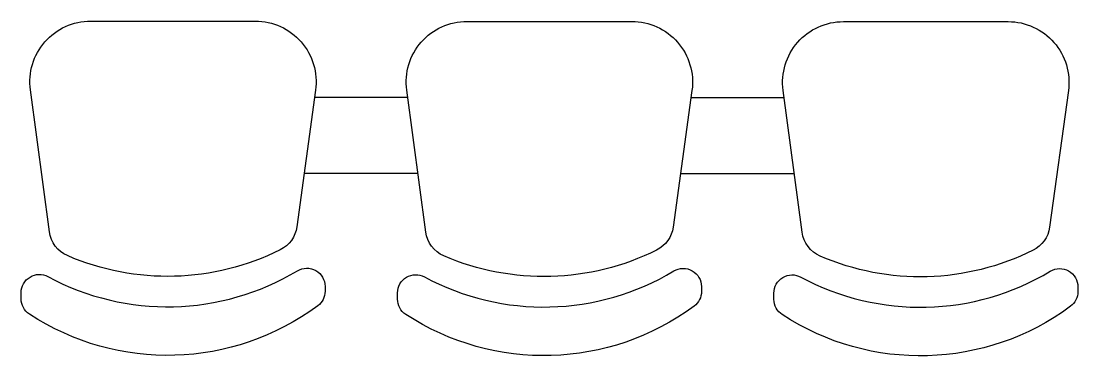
# Model space of a CAD drawing. Extents: x -0.87 to 0.87, y -0.55 to 0.
import ezdxf

# ---------------------------------------------------------------- set-up
doc = ezdxf.new("R2010")
doc.units = 0
doc.layers.add('ARU', color=7, linetype='CONTINUOUS')

msp = doc.modelspace()

# ---------------------------------------------------------------- linework, layer by layer
at = {"layer": 'ARU'}
for p, q in [((-0.3862, -0.1247), (-0.2331, -0.1247)), ((0.233, -0.1251), (0.3861, -0.1251)), ((-0.4034, -0.2497), (-0.2164, -0.2497)), ((0.2158, -0.2501), (0.4028, -0.2501))]:
    msp.add_line(p, q, dxfattribs=at)
for points in [[(-0.8226, -0.3462), (-0.8538, -0.1129, -0.453758), (-0.7547, 0.0004), (-0.4837, 0.0004, -0.454848), (-0.3846, -0.1133), (-0.4155, -0.338, -0.247567), (-0.4427, -0.3759, -0.22156), (-0.7929, -0.3855, -0.263045)], [(-0.2034, -0.3466), (-0.2346, -0.1133, -0.453758), (-0.1355, 0), (0.1355, 0, -0.454848), (0.2346, -0.1136), (0.2037, -0.3384, -0.247567), (0.1765, -0.3763, -0.22156), (-0.1737, -0.3858, -0.263045)], [(0.4158, -0.3469), (0.3846, -0.1136, -0.453758), (0.4837, -0.0004), (0.7547, -0.0004, -0.454848), (0.8538, -0.114), (0.8229, -0.3387, -0.247567), (0.7957, -0.3766, -0.22156), (0.4455, -0.3862, -0.263045)], [(-0.4144, -0.4104, -0.583221), (-0.369, -0.4361), (-0.369, -0.444, -0.237555), (-0.3811, -0.4681, -0.314341), (-0.8554, -0.4817, -0.252793), (-0.869, -0.4567), (-0.869, -0.4464, -0.5676), (-0.8248, -0.42, 0.264788)], [(0.2048, -0.4107, -0.583221), (0.2502, -0.4365), (0.2502, -0.4444, -0.237555), (0.2381, -0.4685, -0.314341), (-0.2362, -0.4821, -0.252793), (-0.2498, -0.457), (-0.2498, -0.4468, -0.5676), (-0.2056, -0.4204, 0.264788)], [(0.824, -0.4111, -0.583221), (0.8694, -0.4368), (0.8694, -0.4447, -0.237555), (0.8573, -0.4688, -0.314341), (0.383, -0.4825, -0.252793), (0.3694, -0.4574), (0.3694, -0.4471, -0.5676), (0.4136, -0.4207, 0.264788)]]:
    msp.add_lwpolyline(points, format="xyb", close=True, dxfattribs=at)

doc.saveas('drawing.dxf')
